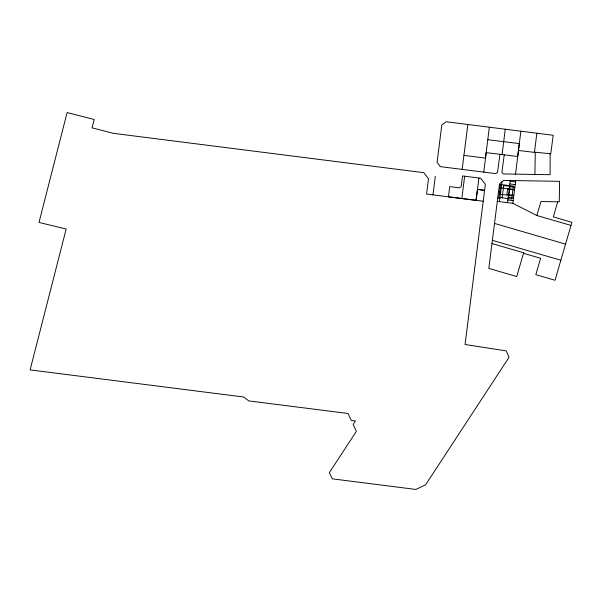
<?xml version="1.0" encoding="UTF-8"?>
<svg xmlns="http://www.w3.org/2000/svg" width="602" height="602" viewBox="0 0 602 602"><rect width="100%" height="100%" fill="white"/><g stroke="black" fill="none" stroke-linecap="round" stroke-linejoin="round"><path stroke-width="0.9" d="M515.515 174.144L534.915 174.467L535.276 152.487L518.465 150.447L515.515 174.144L503.31 173.933L501.902 172.3L504.235 154.857M499.953 154.33L497.553 172.322L495.837 173.654L440.386 166.634L437.075 162.374L441.808 125.028L446.074 121.732L553.208 135.292L550.762 153.803L534.478 152.133L536.856 133.223M502.098 154.586L505.236 129.219M483.76 172.119L486.183 152.615L517.712 156.528L519.323 143.607L487.786 139.694M489.343 127.203L485.498 158.108L463.939 155.384M518.465 150.447L520.873 131.198M432.958 194.875L435.306 176.341M462.163 169.388L467.852 124.486M461.839 198.532L464.654 176.228L462.517 175.942L461.192 186.53L459.492 187.839L449.732 186.605L448.437 196.839L483.21 201.226L465.053 344.494L506.207 350.883L509.059 357.279L425.591 484.821L415.847 489.441L332.244 478.831L329.369 472.615L356.376 431.348L353.156 424.463L355.458 420.933L351.267 420.407L348.091 413.491L248.807 400.902L243.659 397.004L30.1 369.899L66.167 229.016L39.002 222.431L67.123 112.559L94.198 119.505L92.061 127.865L113.53 133.358L423.831 172.691L428.496 178.719L426.547 194.07L476.084 200.323L477.476 189.412L484.58 190.322L483.21 201.226M476.084 200.323L478.921 178.011L480.689 178.237L485.34 184.25L484.58 190.322L477.476 189.412M557.708 201.805L553.306 216.916L571.9 222.326L570.989 225.426L536.841 215.501L540.935 201.527L559.258 201.828L559.589 181.345L503.588 180.404L499.517 183.941L488.816 268.424L516.734 276.536L523.642 252.78L491.962 243.562M499.449 201.625L501.955 181.819M502.106 197.795L503.656 185.559L510.067 186.372L508.517 198.607M507.463 202.648L510.27 180.517M536.841 215.501L512.814 203.325L515.688 180.608M523.642 252.78L523.492 253.291L540.611 258.273L535.84 274.685L555.044 280.269L570.989 225.426M534.915 174.467L550.115 174.715L550.115 153.743M535.276 152.487L535.697 152.517M464.654 176.228L478.921 178.011M510.172 181.262L515.523 181.939M509.834 183.934L515.184 184.611M499.344 185.318L501.481 185.589M509.495 186.605L514.845 187.282M500.119 187.734L512.949 189.352M514.507 189.961L507.554 189.081L506.876 194.423L513.83 195.304M498.531 191.737L500.668 192.008M499.306 194.145L512.136 195.77M508.141 197.298L513.491 197.975M497.719 198.148L499.856 198.419M507.802 199.969L513.152 200.647M497.312 201.354L512.814 203.325M494.513 223.425L565.556 244.126M492.368 240.318L560.868 260.237M500.533 184.483L498.9 197.388L511.73 199.014L513.363 186.108L500.533 184.483"/></g></svg>
